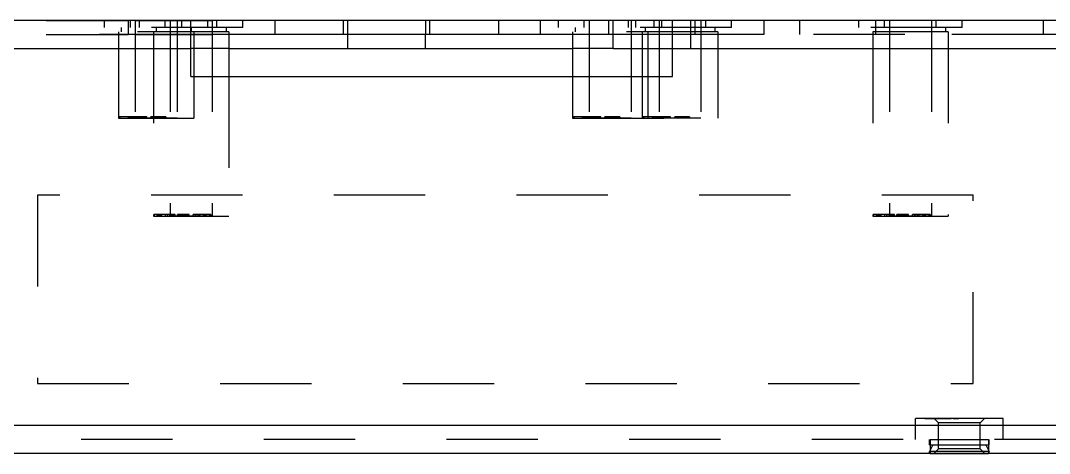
# Model space of a CAD drawing. Header units: millimetres. Extents: x 1262 to 3787, y 0 to 841.
# Drawn here: x 2928 to 3001.7, y 247.2 to 278.2 of the extents above; entities that cross this region are included whole.
import ezdxf

# ---------------------------------------------------------------- set-up
doc = ezdxf.new("R2010")
doc.units = ezdxf.units.MM
doc.header["$LTSCALE"] = 65.395
doc.linetypes.add('HIDDEN', pattern=[0.2, 0.1, -0.1])
doc.layers.get('0').update_dxf_attribs({"linetype": 'CONTINUOUS'})
doc.layers.add('02___PRT_ALL_AXES', color=7, linetype='CONTINUOUS')
doc.layers.add('DEFAULT_2', color=8, linetype='HIDDEN')

msp = doc.modelspace()

# ---------------------------------------------------------------- linework, layer by layer
at = {"color": 3, "linetype": 'Continuous'}
for p, q in [((3160.21, 278.226), (2750.21, 278.226)), ((2940.18, 274.226), (2940.18, 278.226)), ((2974.68, 274.226), (2974.68, 278.226)), ((2749.21, 276.226), (2940.18, 276.226)), ((2974.68, 276.226), (3095.93, 276.226)), ((2940.18, 274.226), (2974.68, 274.226)), ((3161.21, 249.226), (2749.21, 249.226)), ((3161.21, 247.226), (2749.21, 247.226))]:
    msp.add_line(p, q, dxfattribs=at)
at = {"color": 7, "linetype": 'Continuous'}
for p, q in [((2974.68, 277.226), (2940.18, 277.226)), ((2942.91, 277.226), (2942.91, 274.226)), ((2951.426, 276.226), (2951.426, 277.226)), ((2956.994, 276.226), (2956.994, 277.226)), ((2967.51, 277.226), (2967.51, 274.226)), ((2972.91, 277.226), (2972.91, 274.226)), ((2942.91, 276.226), (2967.51, 276.226))]:
    msp.add_line(p, q, dxfattribs=at)
at = {"layer": '02___PRT_ALL_AXES', "color": 8, "linetype": 'HIDDEN'}
for p, q in [((2916.76, 278.226), (2935.71, 278.226)), ((2935.71, 278.226), (2935.71, 277.226)), ((2936.21, 278.226), (2936.21, 271.226)), ((2936.21, 278.226), (2941.71, 278.226)), ((2938.71, 278.226), (2938.71, 264.226)), ((2939.21, 278.226), (2939.21, 271.226)), ((2941.71, 278.226), (2941.71, 264.226)), ((2946.21, 278.226), (2946.21, 277.226)), ((2962.21, 278.226), (2946.21, 278.226)), ((2962.21, 278.226), (2962.21, 277.226)), ((2965.21, 278.226), (2965.21, 277.226)), ((2981.21, 278.226), (2965.21, 278.226)), ((2968.71, 278.226), (2968.71, 271.226)), ((2971.71, 278.226), (2971.71, 271.226)), ((2973.71, 278.226), (2973.71, 271.226)), ((2976.71, 278.226), (2976.71, 271.226)), ((2981.21, 278.226), (2981.21, 277.226)), ((2989.21, 278.226), (2989.21, 277.226)), ((3001.21, 278.226), (2989.21, 278.226)), ((2990.21, 278.226), (2990.21, 264.226)), ((2993.21, 278.226), (2993.21, 264.226)), ((3001.21, 278.226), (3001.21, 277.226)), ((2916.76, 277.226), (2935.71, 277.226)), ((2935.01, 277.426), (2935.01, 271.226)), ((2936.21, 277.226), (2941.71, 277.226)), ((2937.51, 277.426), (2937.51, 264.226)), ((2940.41, 277.426), (2940.41, 271.226)), ((2942.91, 277.426), (2942.91, 277.226)), ((2962.21, 277.226), (2946.21, 277.226)), ((2981.21, 277.226), (2965.21, 277.226)), ((2967.51, 277.426), (2967.51, 277.226)), ((2972.51, 277.426), (2972.51, 271.226)), ((2972.91, 277.426), (2972.91, 277.226)), ((2977.91, 277.426), (2977.91, 271.226)), ((2989.01, 277.426), (2989.01, 264.226)), ((3001.21, 277.226), (2989.21, 277.226)), ((2994.41, 277.426), (2994.41, 264.226)), ((2942.91, 274.226), (2942.91, 264.226)), ((2967.51, 274.226), (2967.51, 271.226)), ((2972.91, 274.226), (2972.91, 271.226)), ((2939.21, 271.226), (2936.21, 271.226)), ((2971.71, 271.226), (2968.71, 271.226)), ((2976.71, 271.226), (2973.71, 271.226)), ((2941.71, 264.226), (2938.71, 264.226)), ((2993.21, 264.226), (2990.21, 264.226)), ((2993.11, 248.226), (2997.31, 248.226)), ((2993.11, 248.226), (2993.11, 247.226)), ((2997.31, 248.226), (2997.31, 247.226)), ((2993.11, 247.226), (2997.31, 247.226))]:
    msp.add_line(p, q, dxfattribs=at)
at = {"layer": '02___PRT_ALL_AXES', "color": 7, "linetype": 'Continuous'}
for p, q in [((2942.91, 277.226), (2942.91, 274.226)), ((2967.51, 277.226), (2967.51, 274.226)), ((2972.91, 277.226), (2972.91, 274.226))]:
    msp.add_line(p, q, dxfattribs=at)
at = {"layer": 'DEFAULT_2', "color": 8, "linetype": 'HIDDEN'}
for p, q in [((2934.015, 277.726), (2934.015, 278.226)), ((2943.905, 277.726), (2934.015, 277.726)), ((2935.21, 277.726), (2935.21, 277.426)), ((2935.862, 277.726), (2935.862, 278.226)), ((2936.515, 277.726), (2936.515, 278.226)), ((2937.71, 277.726), (2937.71, 277.426)), ((2938.362, 277.726), (2938.362, 278.226)), ((2939.557, 277.726), (2939.557, 278.226)), ((2940.21, 277.726), (2940.21, 277.426)), ((2941.405, 277.726), (2941.405, 278.226)), ((2942.057, 277.726), (2942.057, 278.226)), ((2942.71, 277.726), (2942.71, 277.426)), ((2943.905, 277.726), (2943.905, 278.226)), ((2951.119, 277.226), (2951.119, 278.226)), ((2951.426, 277.226), (2951.426, 278.226)), ((2956.994, 278.226), (2956.994, 277.226)), ((2957.301, 277.226), (2957.301, 278.226)), ((2966.515, 277.726), (2966.515, 278.226)), ((2978.905, 277.726), (2966.515, 277.726)), ((2967.71, 277.726), (2967.71, 277.426)), ((2968.362, 277.726), (2968.362, 278.226)), ((2970.119, 277.226), (2970.119, 278.226)), ((2970.426, 276.226), (2970.426, 278.226)), ((2971.515, 277.726), (2971.515, 278.226)), ((2972.057, 277.726), (2972.057, 278.226)), ((2972.71, 277.726), (2972.71, 277.426)), ((2973.362, 277.726), (2973.362, 278.226)), ((2973.905, 277.726), (2973.905, 278.226)), ((2975.994, 276.226), (2975.994, 278.226)), ((2976.301, 277.226), (2976.301, 278.226)), ((2977.057, 277.726), (2977.057, 278.226)), ((2977.71, 277.726), (2977.71, 277.426)), ((2978.905, 277.726), (2978.905, 278.226)), ((2983.76, 278.226), (2983.76, 277.226)), ((2988.015, 277.726), (2988.015, 278.226)), ((2995.405, 277.726), (2988.015, 277.726)), ((2989.21, 277.726), (2989.21, 277.426)), ((2989.862, 277.726), (2989.862, 278.226)), ((2993.557, 277.726), (2993.557, 278.226)), ((2994.21, 277.726), (2994.21, 277.426)), ((2995.405, 277.726), (2995.405, 278.226)), ((2940.18, 277.226), (2750.21, 277.226)), ((2935.01, 277.426), (2935.01, 271.226)), ((2942.91, 277.426), (2935.01, 277.426)), ((2937.51, 277.426), (2937.51, 264.226)), ((2940.41, 277.426), (2940.41, 271.226)), ((2942.91, 277.426), (2942.91, 277.226)), ((2967.51, 277.426), (2967.51, 277.226)), ((2977.91, 277.426), (2967.51, 277.426)), ((2972.51, 277.426), (2972.51, 271.226)), ((2972.91, 277.426), (2972.91, 277.226)), ((3095.93, 277.226), (2974.68, 277.226)), ((2977.91, 277.426), (2977.91, 271.226)), ((2989.01, 277.426), (2989.01, 264.226)), ((2994.41, 277.426), (2989.01, 277.426)), ((2994.41, 277.426), (2994.41, 264.226)), ((2942.91, 276.226), (2940.18, 276.226)), ((2970.426, 276.226), (2967.51, 276.226)), ((2970.426, 276.226), (2974.68, 276.226)), ((2942.91, 274.226), (2942.91, 264.226)), ((2967.51, 274.226), (2967.51, 271.226)), ((2972.91, 274.226), (2972.91, 271.226)), ((2935.01, 271.226), (2940.41, 271.226)), ((2935.085, 271.326), (2935.085, 271.226)), ((2937.043, 271.326), (2935.085, 271.326)), ((2935.116, 271.326), (2935.116, 271.226)), ((2935.737, 271.226), (2935.737, 271.326)), ((2935.742, 271.226), (2935.742, 271.326)), ((2935.762, 271.226), (2935.762, 271.326)), ((2935.786, 271.226), (2935.786, 271.326)), ((2935.865, 271.226), (2935.865, 271.326)), ((2935.88, 271.226), (2935.88, 271.326)), ((2935.884, 271.226), (2935.884, 271.326)), ((2935.893, 271.226), (2935.893, 271.326)), ((2935.908, 271.226), (2935.908, 271.326)), ((2935.91, 271.226), (2935.91, 271.326)), ((2935.919, 271.226), (2935.919, 271.326)), ((2935.942, 271.226), (2935.942, 271.326)), ((2935.951, 271.226), (2935.951, 271.326)), ((2935.953, 271.226), (2935.953, 271.326)), ((2935.969, 271.226), (2935.969, 271.326)), ((2935.977, 271.226), (2935.977, 271.326)), ((2935.981, 271.226), (2935.981, 271.326)), ((2936.029, 271.226), (2936.029, 271.326)), ((2936.075, 271.226), (2936.075, 271.326)), ((2936.099, 271.226), (2936.099, 271.326)), ((2936.103, 271.226), (2936.103, 271.326)), ((2936.106, 271.226), (2936.106, 271.326)), ((2936.118, 271.226), (2936.118, 271.326)), ((2936.119, 271.226), (2936.119, 271.326)), ((2936.124, 271.226), (2936.124, 271.326)), ((2936.133, 271.226), (2936.133, 271.326)), ((2936.137, 271.226), (2936.137, 271.326)), ((2936.162, 271.226), (2936.162, 271.326)), ((2936.187, 271.226), (2936.187, 271.326)), ((2936.203, 271.226), (2936.203, 271.326)), ((2936.207, 271.226), (2936.207, 271.326)), ((2936.217, 271.226), (2936.217, 271.326)), ((2936.223, 271.226), (2936.223, 271.326)), ((2936.241, 271.226), (2936.241, 271.326)), ((2936.243, 271.326), (2936.243, 271.226)), ((2936.251, 271.226), (2936.251, 271.326)), ((2936.292, 271.226), (2936.292, 271.326)), ((2936.32, 271.226), (2936.32, 271.326)), ((2936.33, 271.226), (2936.33, 271.326)), ((2936.362, 271.226), (2936.362, 271.326)), ((2936.365, 271.226), (2936.365, 271.326)), ((2936.388, 271.226), (2936.388, 271.326)), ((2936.396, 271.326), (2936.396, 271.226)), ((2936.403, 271.226), (2936.403, 271.326)), ((2936.406, 271.226), (2936.406, 271.326)), ((2936.41, 271.226), (2936.41, 271.326)), ((2936.427, 271.226), (2936.427, 271.326)), ((2936.469, 271.226), (2936.469, 271.326)), ((2936.471, 271.226), (2936.471, 271.326)), ((2936.472, 271.226), (2936.472, 271.326)), ((2936.477, 271.226), (2936.477, 271.326)), ((2936.483, 271.226), (2936.483, 271.326)), ((2936.499, 271.226), (2936.499, 271.326)), ((2936.524, 271.226), (2936.524, 271.326)), ((2936.527, 271.226), (2936.527, 271.326)), ((2936.566, 271.226), (2936.566, 271.326)), ((2936.568, 271.226), (2936.568, 271.326)), ((2936.568, 271.226), (2936.568, 271.326)), ((2936.574, 271.226), (2936.574, 271.326)), ((2936.587, 271.226), (2936.587, 271.326)), ((2936.595, 271.226), (2936.595, 271.326)), ((2936.631, 271.226), (2936.631, 271.326)), ((2936.639, 271.226), (2936.639, 271.326)), ((2936.641, 271.226), (2936.641, 271.326)), ((2936.643, 271.226), (2936.643, 271.326)), ((2936.671, 271.226), (2936.671, 271.326)), ((2936.68, 271.226), (2936.68, 271.326)), ((2936.71, 271.226), (2936.71, 271.326)), ((2936.743, 271.226), (2936.743, 271.326)), ((2936.761, 271.226), (2936.761, 271.326)), ((2936.815, 271.226), (2936.815, 271.326)), ((2936.816, 271.226), (2936.816, 271.326)), ((2936.852, 271.226), (2936.852, 271.326)), ((2936.893, 271.226), (2936.893, 271.326)), ((2936.925, 271.226), (2936.925, 271.326)), ((2936.928, 271.226), (2936.928, 271.326)), ((2936.966, 271.226), (2936.966, 271.326)), ((2937.015, 271.226), (2937.015, 271.326)), ((2937.017, 271.226), (2937.017, 271.326)), ((2937.043, 271.226), (2937.043, 271.326)), ((2937.332, 271.226), (2937.332, 271.326)), ((2938.398, 271.326), (2937.332, 271.326)), ((2937.4, 271.326), (2937.4, 271.226)), ((2937.472, 271.226), (2937.472, 271.326)), ((2937.519, 271.226), (2937.519, 271.326)), ((2937.527, 271.326), (2937.527, 271.226)), ((2937.819, 271.326), (2937.819, 271.226)), ((2937.895, 271.226), (2937.895, 271.326)), ((2937.986, 271.326), (2937.986, 271.226)), ((2938.143, 271.226), (2938.143, 271.326)), ((2938.22, 271.226), (2938.22, 271.326)), ((2938.275, 271.326), (2938.275, 271.226)), ((2938.33, 271.226), (2938.33, 271.326)), ((2938.398, 271.326), (2938.398, 271.226)), ((2967.51, 271.226), (2977.91, 271.226)), ((2967.585, 271.326), (2967.585, 271.226)), ((2969.543, 271.326), (2967.585, 271.326)), ((2967.616, 271.326), (2967.616, 271.226)), ((2968.237, 271.226), (2968.237, 271.326)), ((2968.242, 271.226), (2968.242, 271.326)), ((2968.262, 271.226), (2968.262, 271.326)), ((2968.286, 271.226), (2968.286, 271.326)), ((2968.365, 271.226), (2968.365, 271.326)), ((2968.38, 271.226), (2968.38, 271.326)), ((2968.384, 271.226), (2968.384, 271.326)), ((2968.393, 271.226), (2968.393, 271.326)), ((2968.408, 271.226), (2968.408, 271.326)), ((2968.41, 271.226), (2968.41, 271.326)), ((2968.419, 271.226), (2968.419, 271.326)), ((2968.442, 271.226), (2968.442, 271.326)), ((2968.451, 271.226), (2968.451, 271.326)), ((2968.453, 271.226), (2968.453, 271.326)), ((2968.469, 271.226), (2968.469, 271.326)), ((2968.477, 271.226), (2968.477, 271.326)), ((2968.481, 271.226), (2968.481, 271.326)), ((2968.529, 271.226), (2968.529, 271.326)), ((2968.575, 271.226), (2968.575, 271.326)), ((2968.599, 271.226), (2968.599, 271.326)), ((2968.603, 271.226), (2968.603, 271.326)), ((2968.606, 271.226), (2968.606, 271.326)), ((2968.618, 271.226), (2968.618, 271.326)), ((2968.619, 271.226), (2968.619, 271.326)), ((2968.624, 271.226), (2968.624, 271.326)), ((2968.633, 271.226), (2968.633, 271.326)), ((2968.637, 271.226), (2968.637, 271.326)), ((2968.662, 271.226), (2968.662, 271.326)), ((2968.687, 271.226), (2968.687, 271.326)), ((2968.703, 271.226), (2968.703, 271.326)), ((2968.707, 271.226), (2968.707, 271.326)), ((2968.717, 271.226), (2968.717, 271.326)), ((2968.723, 271.226), (2968.723, 271.326)), ((2968.741, 271.226), (2968.741, 271.326)), ((2968.743, 271.326), (2968.743, 271.226)), ((2968.751, 271.226), (2968.751, 271.326)), ((2968.792, 271.226), (2968.792, 271.326)), ((2968.82, 271.226), (2968.82, 271.326)), ((2968.83, 271.226), (2968.83, 271.326)), ((2968.862, 271.226), (2968.862, 271.326)), ((2968.865, 271.226), (2968.865, 271.326)), ((2968.888, 271.226), (2968.888, 271.326)), ((2968.896, 271.326), (2968.896, 271.226)), ((2968.903, 271.226), (2968.903, 271.326)), ((2968.906, 271.226), (2968.906, 271.326)), ((2968.91, 271.226), (2968.91, 271.326)), ((2968.927, 271.226), (2968.927, 271.326)), ((2968.969, 271.226), (2968.969, 271.326)), ((2968.971, 271.226), (2968.971, 271.326)), ((2968.972, 271.226), (2968.972, 271.326)), ((2968.977, 271.226), (2968.977, 271.326)), ((2968.983, 271.226), (2968.983, 271.326)), ((2968.999, 271.226), (2968.999, 271.326)), ((2969.024, 271.226), (2969.024, 271.326)), ((2969.027, 271.226), (2969.027, 271.326)), ((2969.066, 271.226), (2969.066, 271.326)), ((2969.068, 271.226), (2969.068, 271.326)), ((2969.068, 271.226), (2969.068, 271.326)), ((2969.074, 271.226), (2969.074, 271.326)), ((2969.087, 271.226), (2969.087, 271.326)), ((2969.095, 271.226), (2969.095, 271.326)), ((2969.131, 271.226), (2969.131, 271.326)), ((2969.139, 271.226), (2969.139, 271.326)), ((2969.141, 271.226), (2969.141, 271.326)), ((2969.143, 271.226), (2969.143, 271.326)), ((2969.171, 271.226), (2969.171, 271.326)), ((2969.18, 271.226), (2969.18, 271.326)), ((2969.21, 271.226), (2969.21, 271.326)), ((2969.243, 271.226), (2969.243, 271.326)), ((2969.261, 271.226), (2969.261, 271.326)), ((2969.315, 271.226), (2969.315, 271.326)), ((2969.316, 271.226), (2969.316, 271.326)), ((2969.352, 271.226), (2969.352, 271.326)), ((2969.393, 271.226), (2969.393, 271.326)), ((2969.425, 271.226), (2969.425, 271.326)), ((2969.428, 271.226), (2969.428, 271.326)), ((2969.466, 271.226), (2969.466, 271.326)), ((2969.515, 271.226), (2969.515, 271.326)), ((2969.517, 271.226), (2969.517, 271.326)), ((2969.543, 271.226), (2969.543, 271.326)), ((2969.832, 271.226), (2969.832, 271.326)), ((2970.898, 271.326), (2969.832, 271.326)), ((2969.9, 271.326), (2969.9, 271.226)), ((2969.972, 271.226), (2969.972, 271.326)), ((2970.019, 271.226), (2970.019, 271.326)), ((2970.027, 271.326), (2970.027, 271.226)), ((2970.319, 271.326), (2970.319, 271.226)), ((2970.395, 271.226), (2970.395, 271.326)), ((2970.486, 271.326), (2970.486, 271.226)), ((2970.643, 271.226), (2970.643, 271.326)), ((2970.72, 271.226), (2970.72, 271.326)), ((2970.775, 271.326), (2970.775, 271.226)), ((2970.83, 271.226), (2970.83, 271.326)), ((2970.898, 271.326), (2970.898, 271.226)), ((2972.585, 271.326), (2972.585, 271.226)), ((2974.543, 271.326), (2972.585, 271.326)), ((2972.616, 271.326), (2972.616, 271.226)), ((2973.237, 271.226), (2973.237, 271.326)), ((2973.242, 271.226), (2973.242, 271.326)), ((2973.262, 271.226), (2973.262, 271.326)), ((2973.286, 271.226), (2973.286, 271.326)), ((2973.365, 271.226), (2973.365, 271.326)), ((2973.38, 271.226), (2973.38, 271.326)), ((2973.384, 271.226), (2973.384, 271.326)), ((2973.393, 271.226), (2973.393, 271.326)), ((2973.408, 271.226), (2973.408, 271.326)), ((2973.41, 271.226), (2973.41, 271.326)), ((2973.419, 271.226), (2973.419, 271.326)), ((2973.442, 271.226), (2973.442, 271.326)), ((2973.451, 271.226), (2973.451, 271.326)), ((2973.453, 271.226), (2973.453, 271.326)), ((2973.469, 271.226), (2973.469, 271.326)), ((2973.477, 271.226), (2973.477, 271.326)), ((2973.481, 271.226), (2973.481, 271.326)), ((2973.529, 271.226), (2973.529, 271.326)), ((2973.575, 271.226), (2973.575, 271.326)), ((2973.599, 271.226), (2973.599, 271.326)), ((2973.603, 271.226), (2973.603, 271.326)), ((2973.606, 271.226), (2973.606, 271.326)), ((2973.618, 271.226), (2973.618, 271.326)), ((2973.619, 271.226), (2973.619, 271.326)), ((2973.624, 271.226), (2973.624, 271.326)), ((2973.633, 271.226), (2973.633, 271.326)), ((2973.637, 271.226), (2973.637, 271.326)), ((2973.662, 271.226), (2973.662, 271.326)), ((2973.687, 271.226), (2973.687, 271.326)), ((2973.703, 271.226), (2973.703, 271.326)), ((2973.707, 271.226), (2973.707, 271.326)), ((2973.717, 271.226), (2973.717, 271.326)), ((2973.723, 271.226), (2973.723, 271.326)), ((2973.741, 271.226), (2973.741, 271.326)), ((2973.743, 271.326), (2973.743, 271.226)), ((2973.751, 271.226), (2973.751, 271.326)), ((2973.792, 271.226), (2973.792, 271.326)), ((2973.82, 271.226), (2973.82, 271.326)), ((2973.83, 271.226), (2973.83, 271.326)), ((2973.862, 271.226), (2973.862, 271.326)), ((2973.865, 271.226), (2973.865, 271.326)), ((2973.888, 271.226), (2973.888, 271.326)), ((2973.896, 271.326), (2973.896, 271.226)), ((2973.903, 271.226), (2973.903, 271.326)), ((2973.906, 271.226), (2973.906, 271.326)), ((2973.91, 271.226), (2973.91, 271.326)), ((2973.927, 271.226), (2973.927, 271.326)), ((2973.969, 271.226), (2973.969, 271.326)), ((2973.971, 271.226), (2973.971, 271.326)), ((2973.972, 271.226), (2973.972, 271.326)), ((2973.977, 271.226), (2973.977, 271.326)), ((2973.983, 271.226), (2973.983, 271.326)), ((2973.999, 271.226), (2973.999, 271.326)), ((2974.024, 271.226), (2974.024, 271.326)), ((2974.027, 271.226), (2974.027, 271.326)), ((2974.066, 271.226), (2974.066, 271.326)), ((2974.068, 271.226), (2974.068, 271.326)), ((2974.068, 271.226), (2974.068, 271.326)), ((2974.074, 271.226), (2974.074, 271.326)), ((2974.087, 271.226), (2974.087, 271.326)), ((2974.095, 271.226), (2974.095, 271.326)), ((2974.131, 271.226), (2974.131, 271.326)), ((2974.139, 271.226), (2974.139, 271.326)), ((2974.141, 271.226), (2974.141, 271.326)), ((2974.143, 271.226), (2974.143, 271.326)), ((2974.171, 271.226), (2974.171, 271.326)), ((2974.18, 271.226), (2974.18, 271.326)), ((2974.21, 271.226), (2974.21, 271.326)), ((2974.243, 271.226), (2974.243, 271.326)), ((2974.261, 271.226), (2974.261, 271.326)), ((2974.315, 271.226), (2974.315, 271.326)), ((2974.316, 271.226), (2974.316, 271.326)), ((2974.352, 271.226), (2974.352, 271.326)), ((2974.393, 271.226), (2974.393, 271.326)), ((2974.425, 271.226), (2974.425, 271.326)), ((2974.428, 271.226), (2974.428, 271.326)), ((2974.466, 271.226), (2974.466, 271.326)), ((2974.515, 271.226), (2974.515, 271.326)), ((2974.517, 271.226), (2974.517, 271.326)), ((2974.543, 271.226), (2974.543, 271.326)), ((2974.832, 271.226), (2974.832, 271.326)), ((2975.898, 271.326), (2974.832, 271.326)), ((2974.9, 271.326), (2974.9, 271.226)), ((2974.972, 271.226), (2974.972, 271.326)), ((2975.019, 271.226), (2975.019, 271.326)), ((2975.027, 271.326), (2975.027, 271.226)), ((2975.319, 271.326), (2975.319, 271.226)), ((2975.395, 271.226), (2975.395, 271.326)), ((2975.486, 271.326), (2975.486, 271.226)), ((2975.643, 271.226), (2975.643, 271.326)), ((2975.72, 271.226), (2975.72, 271.326)), ((2975.775, 271.326), (2975.775, 271.226)), ((2975.83, 271.226), (2975.83, 271.326)), ((2975.898, 271.326), (2975.898, 271.226)), ((2929.21, 265.726), (2929.21, 252.226)), ((2996.21, 265.726), (2929.21, 265.726)), ((2996.21, 252.226), (2996.21, 265.726)), ((2937.51, 264.226), (2942.91, 264.226)), ((2937.548, 264.326), (2937.548, 264.226)), ((2939.07, 264.326), (2937.548, 264.326)), ((2937.572, 264.326), (2937.572, 264.226)), ((2937.778, 264.226), (2937.778, 264.326)), ((2937.829, 264.226), (2937.829, 264.326)), ((2937.859, 264.226), (2937.859, 264.326)), ((2937.902, 264.226), (2937.902, 264.326)), ((2937.953, 264.226), (2937.953, 264.326)), ((2937.981, 264.226), (2937.981, 264.326)), ((2937.983, 264.226), (2937.983, 264.326)), ((2938.005, 264.326), (2938.005, 264.226)), ((2938.069, 264.226), (2938.069, 264.326)), ((2938.08, 264.326), (2938.08, 264.226)), ((2938.105, 264.226), (2938.105, 264.326)), ((2938.375, 264.226), (2938.375, 264.326)), ((2938.51, 264.226), (2938.51, 264.326)), ((2938.541, 264.226), (2938.541, 264.326)), ((2938.683, 264.226), (2938.683, 264.326)), ((2938.686, 264.226), (2938.686, 264.326)), ((2938.694, 264.226), (2938.694, 264.326)), ((2938.734, 264.226), (2938.734, 264.326)), ((2938.742, 264.226), (2938.742, 264.326)), ((2938.775, 264.226), (2938.775, 264.326)), ((2938.792, 264.226), (2938.792, 264.326)), ((2938.828, 264.226), (2938.828, 264.326)), ((2938.834, 264.226), (2938.834, 264.326)), ((2938.841, 264.226), (2938.841, 264.326)), ((2938.86, 264.226), (2938.86, 264.326)), ((2938.867, 264.226), (2938.867, 264.326)), ((2938.869, 264.226), (2938.869, 264.326)), ((2938.87, 264.226), (2938.87, 264.326)), ((2938.883, 264.226), (2938.883, 264.326)), ((2938.887, 264.226), (2938.887, 264.326)), ((2938.893, 264.226), (2938.893, 264.326)), ((2938.913, 264.226), (2938.913, 264.326)), ((2938.919, 264.226), (2938.919, 264.326)), ((2938.979, 264.226), (2938.979, 264.326)), ((2939.011, 264.226), (2939.011, 264.326)), ((2939.067, 264.226), (2939.067, 264.326)), ((2939.07, 264.226), (2939.07, 264.326)), ((2939.243, 264.226), (2939.243, 264.326)), ((2940.081, 264.326), (2939.243, 264.326)), ((2939.247, 264.226), (2939.247, 264.326)), ((2939.264, 264.226), (2939.264, 264.326)), ((2939.272, 264.226), (2939.272, 264.326)), ((2939.305, 264.226), (2939.305, 264.326)), ((2939.322, 264.226), (2939.322, 264.326)), ((2939.344, 264.226), (2939.344, 264.326)), ((2939.354, 264.226), (2939.354, 264.326)), ((2939.361, 264.226), (2939.361, 264.326)), ((2939.365, 264.226), (2939.365, 264.326)), ((2939.382, 264.226), (2939.382, 264.326)), ((2939.383, 264.226), (2939.383, 264.326)), ((2939.384, 264.226), (2939.384, 264.326)), ((2939.393, 264.226), (2939.393, 264.326)), ((2939.393, 264.226), (2939.393, 264.326)), ((2939.407, 264.226), (2939.407, 264.326)), ((2939.419, 264.226), (2939.419, 264.326)), ((2939.426, 264.226), (2939.426, 264.326)), ((2939.434, 264.226), (2939.434, 264.326)), ((2939.463, 264.326), (2939.463, 264.226)), ((2939.472, 264.226), (2939.472, 264.326)), ((2939.484, 264.226), (2939.484, 264.326)), ((2939.494, 264.226), (2939.494, 264.326)), ((2939.497, 264.226), (2939.497, 264.326)), ((2939.503, 264.226), (2939.503, 264.326)), ((2939.515, 264.226), (2939.515, 264.326)), ((2939.533, 264.226), (2939.533, 264.326)), ((2939.536, 264.226), (2939.536, 264.326)), ((2939.55, 264.226), (2939.55, 264.326)), ((2939.621, 264.226), (2939.621, 264.326)), ((2939.623, 264.226), (2939.623, 264.326)), ((2939.627, 264.226), (2939.627, 264.326)), ((2939.636, 264.226), (2939.636, 264.326)), ((2939.644, 264.226), (2939.644, 264.326)), ((2939.704, 264.226), (2939.704, 264.326)), ((2939.716, 264.226), (2939.716, 264.326)), ((2939.725, 264.226), (2939.725, 264.326)), ((2939.727, 264.226), (2939.727, 264.326)), ((2939.742, 264.226), (2939.742, 264.326)), ((2939.774, 264.226), (2939.774, 264.326)), ((2939.788, 264.226), (2939.788, 264.326)), ((2939.807, 264.226), (2939.807, 264.326)), ((2939.808, 264.226), (2939.808, 264.326)), ((2939.814, 264.226), (2939.814, 264.326)), ((2939.838, 264.226), (2939.838, 264.326)), ((2939.869, 264.226), (2939.869, 264.326)), ((2939.878, 264.226), (2939.878, 264.326)), ((2939.904, 264.226), (2939.904, 264.326)), ((2939.934, 264.226), (2939.934, 264.326)), ((2939.95, 264.226), (2939.95, 264.326)), ((2939.954, 264.226), (2939.954, 264.326)), ((2939.97, 264.226), (2939.97, 264.326)), ((2939.979, 264.226), (2939.979, 264.326)), ((2940.021, 264.226), (2940.021, 264.326)), ((2940.08, 264.226), (2940.08, 264.326)), ((2940.081, 264.226), (2940.081, 264.326)), ((2940.351, 264.226), (2940.351, 264.326)), ((2941.625, 264.326), (2940.351, 264.326)), ((2940.526, 264.226), (2940.526, 264.326)), ((2940.543, 264.226), (2940.543, 264.326)), ((2940.691, 264.326), (2940.691, 264.226)), ((2940.815, 264.326), (2940.815, 264.226)), ((2941.096, 264.326), (2941.096, 264.226)), ((2941.109, 264.226), (2941.109, 264.326)), ((2941.137, 264.226), (2941.137, 264.326)), ((2941.244, 264.226), (2941.244, 264.326)), ((2941.253, 264.326), (2941.253, 264.226)), ((2941.284, 264.226), (2941.284, 264.326)), ((2941.516, 264.326), (2941.516, 264.226)), ((2941.625, 264.326), (2941.625, 264.226)), ((2989.01, 264.226), (2994.41, 264.226)), ((2989.048, 264.326), (2989.048, 264.226)), ((2990.57, 264.326), (2989.048, 264.326)), ((2989.072, 264.326), (2989.072, 264.226)), ((2989.278, 264.226), (2989.278, 264.326)), ((2989.329, 264.226), (2989.329, 264.326)), ((2989.359, 264.226), (2989.359, 264.326)), ((2989.402, 264.226), (2989.402, 264.326)), ((2989.453, 264.226), (2989.453, 264.326)), ((2989.481, 264.226), (2989.481, 264.326)), ((2989.483, 264.226), (2989.483, 264.326)), ((2989.505, 264.326), (2989.505, 264.226)), ((2989.569, 264.226), (2989.569, 264.326)), ((2989.58, 264.326), (2989.58, 264.226)), ((2989.605, 264.226), (2989.605, 264.326)), ((2989.875, 264.226), (2989.875, 264.326)), ((2990.01, 264.226), (2990.01, 264.326)), ((2990.041, 264.226), (2990.041, 264.326)), ((2990.183, 264.226), (2990.183, 264.326)), ((2990.186, 264.226), (2990.186, 264.326)), ((2990.194, 264.226), (2990.194, 264.326)), ((2990.234, 264.226), (2990.234, 264.326)), ((2990.242, 264.226), (2990.242, 264.326)), ((2990.275, 264.226), (2990.275, 264.326)), ((2990.292, 264.226), (2990.292, 264.326)), ((2990.328, 264.226), (2990.328, 264.326)), ((2990.334, 264.226), (2990.334, 264.326)), ((2990.341, 264.226), (2990.341, 264.326)), ((2990.36, 264.226), (2990.36, 264.326)), ((2990.367, 264.226), (2990.367, 264.326)), ((2990.369, 264.226), (2990.369, 264.326)), ((2990.37, 264.226), (2990.37, 264.326)), ((2990.383, 264.226), (2990.383, 264.326)), ((2990.387, 264.226), (2990.387, 264.326)), ((2990.393, 264.226), (2990.393, 264.326)), ((2990.413, 264.226), (2990.413, 264.326)), ((2990.419, 264.226), (2990.419, 264.326)), ((2990.479, 264.226), (2990.479, 264.326)), ((2990.511, 264.226), (2990.511, 264.326)), ((2990.567, 264.226), (2990.567, 264.326)), ((2990.57, 264.226), (2990.57, 264.326)), ((2990.743, 264.226), (2990.743, 264.326)), ((2991.581, 264.326), (2990.743, 264.326)), ((2990.747, 264.226), (2990.747, 264.326)), ((2990.764, 264.226), (2990.764, 264.326)), ((2990.772, 264.226), (2990.772, 264.326)), ((2990.805, 264.226), (2990.805, 264.326)), ((2990.822, 264.226), (2990.822, 264.326)), ((2990.844, 264.226), (2990.844, 264.326)), ((2990.854, 264.226), (2990.854, 264.326)), ((2990.861, 264.226), (2990.861, 264.326)), ((2990.865, 264.226), (2990.865, 264.326)), ((2990.882, 264.226), (2990.882, 264.326)), ((2990.883, 264.226), (2990.883, 264.326)), ((2990.884, 264.226), (2990.884, 264.326)), ((2990.893, 264.226), (2990.893, 264.326)), ((2990.893, 264.226), (2990.893, 264.326)), ((2990.907, 264.226), (2990.907, 264.326)), ((2990.919, 264.226), (2990.919, 264.326)), ((2990.926, 264.226), (2990.926, 264.326)), ((2990.934, 264.226), (2990.934, 264.326)), ((2990.963, 264.326), (2990.963, 264.226)), ((2990.972, 264.226), (2990.972, 264.326)), ((2990.984, 264.226), (2990.984, 264.326)), ((2990.994, 264.226), (2990.994, 264.326)), ((2990.997, 264.226), (2990.997, 264.326)), ((2991.003, 264.226), (2991.003, 264.326)), ((2991.015, 264.226), (2991.015, 264.326)), ((2991.033, 264.226), (2991.033, 264.326)), ((2991.036, 264.226), (2991.036, 264.326)), ((2991.05, 264.226), (2991.05, 264.326)), ((2991.121, 264.226), (2991.121, 264.326)), ((2991.123, 264.226), (2991.123, 264.326)), ((2991.127, 264.226), (2991.127, 264.326)), ((2991.136, 264.226), (2991.136, 264.326)), ((2991.144, 264.226), (2991.144, 264.326)), ((2991.204, 264.226), (2991.204, 264.326)), ((2991.216, 264.226), (2991.216, 264.326)), ((2991.225, 264.226), (2991.225, 264.326)), ((2991.227, 264.226), (2991.227, 264.326)), ((2991.242, 264.226), (2991.242, 264.326)), ((2991.274, 264.226), (2991.274, 264.326)), ((2991.288, 264.226), (2991.288, 264.326)), ((2991.307, 264.226), (2991.307, 264.326)), ((2991.308, 264.226), (2991.308, 264.326)), ((2991.314, 264.226), (2991.314, 264.326)), ((2991.338, 264.226), (2991.338, 264.326)), ((2991.369, 264.226), (2991.369, 264.326)), ((2991.378, 264.226), (2991.378, 264.326)), ((2991.404, 264.226), (2991.404, 264.326)), ((2991.434, 264.226), (2991.434, 264.326)), ((2991.45, 264.226), (2991.45, 264.326)), ((2991.454, 264.226), (2991.454, 264.326)), ((2991.47, 264.226), (2991.47, 264.326)), ((2991.479, 264.226), (2991.479, 264.326)), ((2991.521, 264.226), (2991.521, 264.326)), ((2991.58, 264.226), (2991.58, 264.326)), ((2991.581, 264.226), (2991.581, 264.326)), ((2991.851, 264.226), (2991.851, 264.326)), ((2993.125, 264.326), (2991.851, 264.326)), ((2992.026, 264.226), (2992.026, 264.326)), ((2992.043, 264.226), (2992.043, 264.326)), ((2992.191, 264.326), (2992.191, 264.226)), ((2992.315, 264.326), (2992.315, 264.226)), ((2992.596, 264.326), (2992.596, 264.226)), ((2992.609, 264.226), (2992.609, 264.326)), ((2992.637, 264.226), (2992.637, 264.326)), ((2992.744, 264.226), (2992.744, 264.326)), ((2992.753, 264.326), (2992.753, 264.226)), ((2992.784, 264.226), (2992.784, 264.326)), ((2993.016, 264.326), (2993.016, 264.226)), ((2993.125, 264.326), (2993.125, 264.226)), ((2929.21, 252.226), (2996.21, 252.226)), ((2992.06, 248.226), (2992.06, 249.726)), ((2998.36, 249.726), (2992.06, 249.726)), ((2992.734, 249.706), (2992.734, 249.726)), ((2992.748, 249.706), (2992.748, 249.726)), ((2992.771, 249.726), (2992.771, 249.706)), ((2992.778, 249.706), (2992.778, 249.726)), ((2992.816, 249.726), (2992.816, 249.706)), ((2992.816, 249.706), (2992.816, 249.726)), ((2992.817, 249.726), (2992.817, 249.706)), ((2992.819, 249.706), (2992.819, 249.726)), ((2992.829, 249.706), (2992.829, 249.726)), ((2992.839, 249.726), (2992.839, 249.706)), ((2993.063, 249.706), (2993.063, 249.726)), ((2993.096, 249.706), (2993.096, 249.726)), ((2993.177, 249.706), (2993.177, 249.726)), ((2993.21, 249.706), (2993.21, 249.726)), ((2993.219, 249.726), (2993.219, 249.706)), ((2993.231, 249.706), (2993.231, 249.726)), ((2993.251, 249.726), (2993.251, 249.706)), ((2993.252, 249.706), (2993.252, 249.726)), ((2993.252, 249.706), (2993.252, 249.726)), ((2993.254, 249.706), (2993.254, 249.726)), ((2993.281, 249.706), (2993.281, 249.726)), ((2993.282, 249.706), (2993.282, 249.726)), ((2993.288, 249.706), (2993.288, 249.726)), ((2993.298, 249.706), (2993.298, 249.726)), ((2993.31, 249.726), (2993.31, 249.706)), ((2993.311, 249.706), (2993.311, 249.726)), ((2993.356, 249.706), (2993.356, 249.726)), ((2993.368, 249.706), (2993.368, 249.726)), ((2993.398, 249.706), (2993.398, 249.726)), ((2993.401, 249.706), (2993.401, 249.726)), ((2993.404, 249.706), (2993.404, 249.726)), ((2993.41, 249.706), (2993.41, 249.726)), ((2993.71, 249.426), (2993.41, 249.726)), ((2993.478, 249.706), (2993.478, 249.726)), ((2993.495, 249.726), (2993.495, 249.706)), ((2993.498, 249.706), (2993.498, 249.726)), ((2993.5, 249.706), (2993.5, 249.726)), ((2993.501, 249.726), (2993.501, 249.706)), ((2993.515, 249.726), (2993.515, 249.706)), ((2993.518, 249.706), (2993.518, 249.726)), ((2993.521, 249.706), (2993.521, 249.726)), ((2993.533, 249.706), (2993.533, 249.726)), ((2993.535, 249.706), (2993.535, 249.726)), ((2993.543, 249.706), (2993.543, 249.726)), ((2993.544, 249.706), (2993.544, 249.726)), ((2993.604, 249.706), (2993.604, 249.726)), ((2993.605, 249.706), (2993.605, 249.726)), ((2993.617, 249.726), (2993.617, 249.706)), ((2993.642, 249.706), (2993.642, 249.726)), ((2993.648, 249.706), (2993.648, 249.726)), ((2993.664, 249.706), (2993.664, 249.726)), ((2993.666, 249.706), (2993.666, 249.726)), ((2993.679, 249.726), (2993.679, 249.706)), ((2993.683, 249.706), (2993.683, 249.726)), ((2993.693, 249.706), (2993.693, 249.726)), ((2993.694, 249.706), (2993.694, 249.726)), ((2993.697, 249.706), (2993.697, 249.726)), ((2993.709, 249.706), (2993.709, 249.726)), ((2993.722, 249.726), (2993.722, 249.706)), ((2993.723, 249.706), (2993.723, 249.726)), ((2993.724, 249.706), (2993.724, 249.726)), ((2993.758, 249.726), (2993.758, 249.706)), ((2993.765, 249.706), (2993.765, 249.726)), ((2993.825, 249.706), (2993.825, 249.726)), ((2993.832, 249.726), (2993.832, 249.706)), ((2993.856, 249.706), (2993.856, 249.726)), ((2993.867, 249.706), (2993.867, 249.726)), ((2993.879, 249.726), (2993.879, 249.706)), ((2993.89, 249.706), (2993.89, 249.726)), ((2993.89, 249.706), (2993.89, 249.726)), ((2993.901, 249.706), (2993.901, 249.726)), ((2993.903, 249.706), (2993.903, 249.726)), ((2993.942, 249.706), (2993.942, 249.726)), ((2993.97, 249.706), (2993.97, 249.726)), ((2993.978, 249.706), (2993.978, 249.726)), ((2993.978, 249.706), (2993.978, 249.726)), ((2994.054, 249.726), (2994.054, 249.706)), ((2994.072, 249.706), (2994.072, 249.726)), ((2994.101, 249.706), (2994.101, 249.726)), ((2994.114, 249.726), (2994.114, 249.706)), ((2994.124, 249.726), (2994.124, 249.706)), ((2994.142, 249.706), (2994.142, 249.726)), ((2994.172, 249.726), (2994.172, 249.706)), ((2994.18, 249.706), (2994.18, 249.726)), ((2994.309, 249.726), (2994.309, 249.706)), ((2994.343, 249.706), (2994.343, 249.726)), ((2994.371, 249.706), (2994.371, 249.726)), ((2994.379, 249.706), (2994.379, 249.726)), ((2994.408, 249.706), (2994.408, 249.726)), ((2994.42, 249.706), (2994.42, 249.726)), ((2994.447, 249.706), (2994.447, 249.726)), ((2994.455, 249.706), (2994.455, 249.726)), ((2994.614, 249.706), (2994.614, 249.726)), ((2994.626, 249.706), (2994.626, 249.726)), ((2994.766, 249.726), (2994.766, 249.706)), ((2994.767, 249.706), (2994.767, 249.726)), ((2994.807, 249.706), (2994.807, 249.726)), ((2994.816, 249.706), (2994.816, 249.726)), ((2994.817, 249.726), (2994.817, 249.706)), ((2994.818, 249.706), (2994.818, 249.726)), ((2994.84, 249.706), (2994.84, 249.726)), ((2994.846, 249.706), (2994.846, 249.726)), ((2994.847, 249.726), (2994.847, 249.706)), ((2994.851, 249.706), (2994.851, 249.726)), ((2994.855, 249.706), (2994.855, 249.726)), ((2994.933, 249.706), (2994.933, 249.726)), ((2994.948, 249.706), (2994.948, 249.726)), ((2994.949, 249.706), (2994.949, 249.726)), ((2994.958, 249.706), (2994.958, 249.726)), ((2994.983, 249.706), (2994.983, 249.726)), ((2994.994, 249.706), (2994.994, 249.726)), ((2995.04, 249.706), (2995.04, 249.726)), ((2995.067, 249.706), (2995.067, 249.726)), ((2995.073, 249.706), (2995.073, 249.726)), ((2995.099, 249.706), (2995.099, 249.726)), ((2995.1, 249.706), (2995.1, 249.726)), ((2995.106, 249.706), (2995.106, 249.726)), ((2995.107, 249.706), (2995.107, 249.726)), ((2995.114, 249.726), (2995.114, 249.706)), ((2995.118, 249.706), (2995.118, 249.726)), ((2995.146, 249.706), (2995.146, 249.726)), ((2995.147, 249.706), (2995.147, 249.726)), ((2996.71, 249.426), (2997.01, 249.726)), ((2998.36, 248.226), (2998.36, 249.726)), ((2994.626, 249.706), (2992.734, 249.706)), ((2993.71, 247.556), (2993.71, 249.426)), ((2996.71, 249.426), (2993.71, 249.426)), ((2995.147, 249.706), (2994.766, 249.706)), ((2996.71, 247.556), (2996.71, 249.426)), ((3161.21, 248.226), (2749.21, 248.226)), ((2993.085, 247.846), (2993.085, 248.226)), ((2993.31, 247.846), (2993.085, 247.356)), ((2993.085, 247.846), (2997.335, 247.846)), ((2993.71, 247.556), (2993.41, 247.256)), ((2996.71, 247.556), (2993.71, 247.556)), ((2996.71, 247.556), (2997.01, 247.256)), ((2997.11, 247.846), (2997.335, 247.356)), ((2997.335, 247.846), (2997.335, 248.226)), ((2997.335, 247.356), (2993.085, 247.356)), ((2993.085, 247.256), (2993.085, 247.356)), ((2993.085, 247.256), (2997.335, 247.256)), ((2997.335, 247.256), (2997.335, 247.356))]:
    msp.add_line(p, q, dxfattribs=at)

doc.saveas('drawing.dxf')
